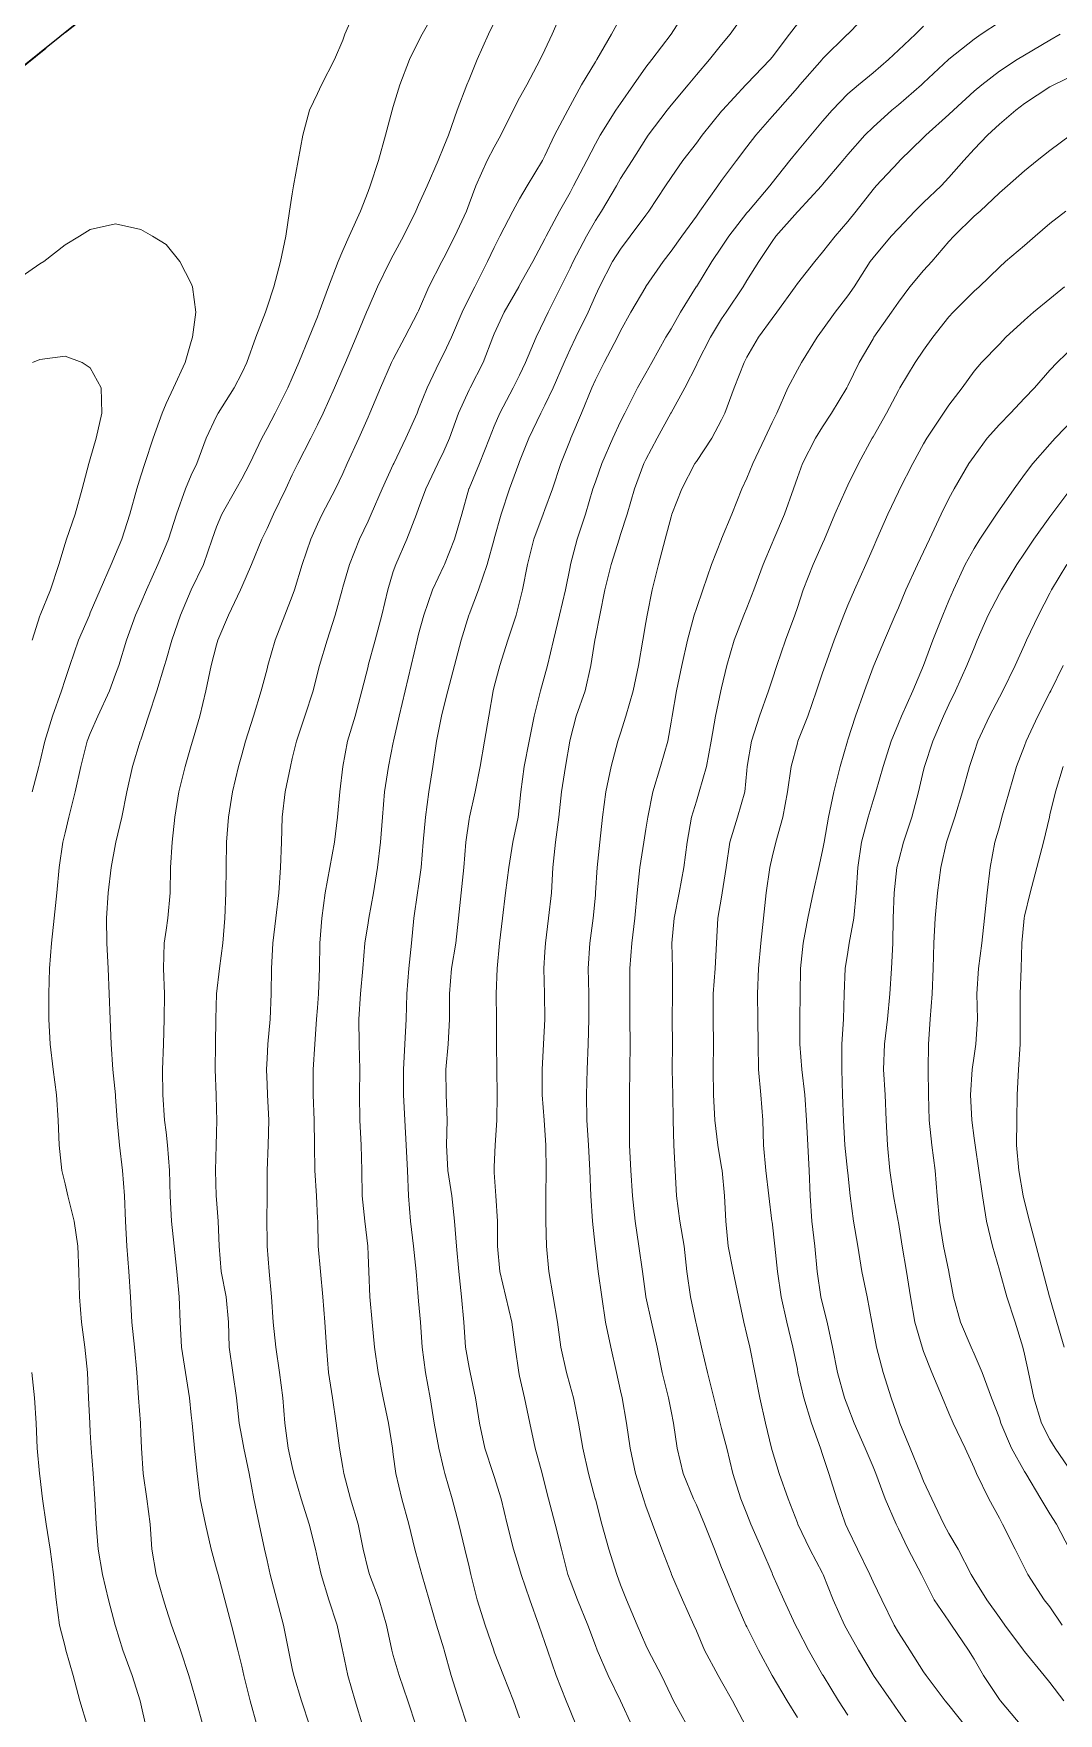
# Model space of a CAD drawing. Header units: centimetres. Extents: x 0 to 642158, y -847 to 649707.
# Drawn here: x 617091.13 to 617111.42, y 620298.5 to 620331.76 of the extents above; entities that cross this region are included whole.
import ezdxf

# ---------------------------------------------------------------- set-up
doc = ezdxf.new("R2010")
doc.units = ezdxf.units.CM
doc.header["$MEASUREMENT"] = 0
doc.linetypes.add('CENTERX2', pattern=[4, 2.5, -0.5, 0.5, -0.5])
doc.layers.add('SPW_parcellaire cadastral', color=7, linetype='CENTERX2', lineweight=25, true_color=0xff0542)
doc.layers.add('WAL_topographie 0.5', color=253, linetype='Continuous', lineweight=20)

msp = doc.modelspace()

# ---------------------------------------------------------------- linework, layer by layer
at = {"layer": 'SPW_parcellaire cadastral'}
for points in [[(617062.014, 620409.186), (617111.129, 620347.351), (617070.714, 620314.879), (617014.972, 620379.867), (617062.014, 620409.186)], [(617146.257, 620375.609), (617171.917, 620342.183), (617234.747, 620260.301), (617106.707, 620158.882), (617115.103, 620149.589), (617064.759, 620106.478), (617053.863, 620117.239), (616968.009, 620182.814), (616937.386, 620218.037), (616956.282, 620268.99), (616938.408, 620293.768), (616934.252, 620317.224), (616964.517, 620340.941), (617015.701, 620270.757), (617035.118, 620286.317), (617053.068, 620300.715), (617070.714, 620314.879), (617111.129, 620347.351), (617146.257, 620375.609)]]:
    msp.add_lwpolyline(points, dxfattribs=at)
at = {"layer": 'WAL_topographie 0.5'}
for points in [[(617093.348, 620298.25), (617093.25, 620298.692), (617093.237, 620298.75), (617093.076, 620299.25), (617092.897, 620299.75), (617092.75, 620300.228), (617092.743, 620300.25), (617092.61, 620300.75), (617092.493, 620301.25), (617092.407, 620301.75), (617092.363, 620302.25), (617092.339, 620302.75), (617092.305, 620303.25), (617092.27, 620303.75), (617092.25, 620304.07), (617092.238, 620304.25), (617092.215, 620304.75), (617092.192, 620305.25), (617092.139, 620305.75), (617092.074, 620306.25), (617092.039, 620306.75), (617092.023, 620307.25), (617092, 620307.75), (617091.932, 620308.25), (617091.806, 620308.75), (617091.75, 620308.985), (617091.689, 620309.25), (617091.633, 620309.75), (617091.613, 620310.25), (617091.579, 620310.75), (617091.516, 620311.25), (617091.452, 620311.75), (617091.428, 620312.25), (617091.43, 620312.75), (617091.44, 620313.25), (617091.479, 620313.75), (617091.535, 620314.25), (617091.585, 620314.75), (617091.633, 620315.25), (617091.707, 620315.75), (617091.75, 620315.937), (617091.824, 620316.25), (617091.953, 620316.75), (617092.064, 620317.25), (617092.19, 620317.75), (617092.25, 620317.906), (617092.399, 620318.25), (617092.629, 620318.75), (617092.75, 620319.078), (617092.813, 620319.25), (617092.966, 620319.75), (617093.148, 620320.25), (617093.25, 620320.486), (617093.363, 620320.75), (617093.588, 620321.25), (617093.75, 620321.638), (617093.796, 620321.75), (617093.957, 620322.25), (617094.136, 620322.75), (617094.25, 620323.022), (617094.356, 620323.25), (617094.546, 620323.75), (617094.75, 620324.189), (617094.781, 620324.25), (617095.099, 620324.75), (617095.25, 620325.043), (617095.346, 620325.25), (617095.529, 620325.75), (617095.718, 620326.25), (617095.75, 620326.349), (617095.883, 620326.75), (617096.013, 620327.25), (617096.121, 620327.75), (617096.196, 620328.25), (617096.25, 620328.588), (617096.275, 620328.75), (617096.369, 620329.25), (617096.456, 620329.75), (617096.593, 620330.25), (617096.75, 620330.58), (617096.829, 620330.75), (617097.085, 620331.25), (617097.25, 620331.635), (617097.292, 620331.75), (617097.508, 620332.25)], [(617094.484, 620298.25), (617094.348, 620298.75), (617094.25, 620299.091), (617094.202, 620299.25), (617094.033, 620299.75), (617093.856, 620300.25), (617093.75, 620300.577), (617093.699, 620300.75), (617093.553, 620301.25), (617093.47, 620301.75), (617093.433, 620302.25), (617093.367, 620302.75), (617093.296, 620303.25), (617093.261, 620303.75), (617093.25, 620304.05), (617093.243, 620304.25), (617093.207, 620304.75), (617093.174, 620305.25), (617093.123, 620305.75), (617093.072, 620306.25), (617093.048, 620306.75), (617093.016, 620307.25), (617092.975, 620307.75), (617092.946, 620308.25), (617092.925, 620308.75), (617092.888, 620309.25), (617092.827, 620309.75), (617092.781, 620310.25), (617092.75, 620310.715), (617092.747, 620310.75), (617092.699, 620311.25), (617092.663, 620311.75), (617092.643, 620312.25), (617092.623, 620312.75), (617092.601, 620313.25), (617092.575, 620313.75), (617092.572, 620314.25), (617092.603, 620314.75), (617092.662, 620315.25), (617092.75, 620315.721), (617092.756, 620315.75), (617092.872, 620316.25), (617092.97, 620316.75), (617093.085, 620317.25), (617093.239, 620317.75), (617093.25, 620317.781), (617093.401, 620318.25), (617093.57, 620318.75), (617093.719, 620319.25), (617093.75, 620319.357), (617093.863, 620319.75), (617094.033, 620320.25), (617094.25, 620320.75), (617094.25, 620320.75), (617094.488, 620321.25), (617094.662, 620321.75), (617094.75, 620321.999), (617094.854, 620322.25), (617095.141, 620322.75), (617095.25, 620322.948), (617095.409, 620323.25), (617095.645, 620323.75), (617095.75, 620323.943), (617095.909, 620324.25), (617096.163, 620324.75), (617096.25, 620324.948), (617096.378, 620325.25), (617096.581, 620325.75), (617096.75, 620326.158), (617096.784, 620326.25), (617096.967, 620326.75), (617097.158, 620327.25), (617097.25, 620327.466), (617097.378, 620327.75), (617097.6, 620328.25), (617097.75, 620328.634), (617097.794, 620328.75), (617097.954, 620329.25), (617098.093, 620329.75), (617098.228, 620330.25), (617098.25, 620330.321), (617098.376, 620330.75), (617098.569, 620331.25), (617098.75, 620331.615), (617098.819, 620331.75), (617099.107, 620332.25)], [(617096.594, 620298.25), (617096.435, 620298.75), (617096.279, 620299.25), (617096.25, 620299.386), (617096.176, 620299.75), (617096.078, 620300.25), (617095.941, 620300.75), (617095.811, 620301.25), (617095.75, 620301.53), (617095.702, 620301.75), (617095.591, 620302.25), (617095.489, 620302.75), (617095.394, 620303.25), (617095.29, 620303.75), (617095.25, 620303.97), (617095.199, 620304.25), (617095.142, 620304.75), (617095.07, 620305.25), (617094.998, 620305.75), (617094.984, 620306.25), (617094.937, 620306.75), (617094.843, 620307.25), (617094.8, 620307.75), (617094.782, 620308.25), (617094.75, 620308.674), (617094.744, 620308.75), (617094.726, 620309.25), (617094.744, 620309.75), (617094.75, 620309.999), (617094.757, 620310.25), (617094.75, 620310.458), (617094.74, 620310.75), (617094.724, 620311.25), (617094.727, 620311.75), (617094.736, 620312.25), (617094.75, 620312.75), (617094.75, 620312.75), (617094.806, 620313.25), (617094.872, 620313.75), (617094.911, 620314.25), (617094.935, 620314.75), (617094.941, 620315.25), (617094.946, 620315.75), (617094.984, 620316.25), (617095.067, 620316.75), (617095.182, 620317.25), (617095.25, 620317.484), (617095.322, 620317.75), (617095.479, 620318.25), (617095.632, 620318.75), (617095.75, 620319.183), (617095.768, 620319.25), (617095.911, 620319.75), (617096.102, 620320.25), (617096.25, 620320.622), (617096.294, 620320.75), (617096.448, 620321.25), (617096.616, 620321.75), (617096.75, 620322.051), (617096.844, 620322.25), (617097.107, 620322.75), (617097.25, 620323.052), (617097.339, 620323.25), (617097.567, 620323.75), (617097.75, 620324.171), (617097.785, 620324.25), (617097.993, 620324.75), (617098.214, 620325.25), (617098.25, 620325.319), (617098.48, 620325.75), (617098.737, 620326.25), (617098.75, 620326.277), (617098.954, 620326.75), (617099.209, 620327.25), (617099.25, 620327.324), (617099.469, 620327.75), (617099.697, 620328.25), (617099.75, 620328.396), (617099.883, 620328.75), (617100.111, 620329.25), (617100.25, 620329.514), (617100.378, 620329.75), (617100.625, 620330.25), (617100.75, 620330.495), (617100.893, 620330.75), (617101.157, 620331.25), (617101.25, 620331.444), (617101.392, 620331.75), (617101.611, 620332.25)], [(617098.703, 620298.25), (617098.54, 620298.75), (617098.366, 620299.25), (617098.25, 620299.646), (617098.222, 620299.75), (617098.116, 620300.25), (617097.97, 620300.75), (617097.775, 620301.25), (617097.75, 620301.346), (617097.655, 620301.75), (617097.552, 620302.25), (617097.4, 620302.75), (617097.271, 620303.25), (617097.25, 620303.369), (617097.181, 620303.75), (617097.117, 620304.25), (617097.046, 620304.75), (617096.968, 620305.25), (617096.926, 620305.75), (617096.896, 620306.25), (617096.857, 620306.75), (617096.805, 620307.25), (617096.761, 620307.75), (617096.752, 620308.25), (617096.75, 620308.3), (617096.729, 620308.75), (617096.696, 620309.25), (617096.691, 620309.75), (617096.685, 620310.25), (617096.665, 620310.75), (617096.666, 620311.25), (617096.696, 620311.75), (617096.732, 620312.25), (617096.75, 620312.472), (617096.77, 620312.75), (617096.788, 620313.25), (617096.792, 620313.75), (617096.834, 620314.25), (617096.903, 620314.75), (617096.992, 620315.25), (617097.086, 620315.75), (617097.142, 620316.25), (617097.194, 620316.75), (617097.25, 620317.25), (617097.25, 620317.25), (617097.344, 620317.75), (617097.492, 620318.25), (617097.624, 620318.75), (617097.75, 620319.228), (617097.755, 620319.25), (617097.893, 620319.75), (617098.021, 620320.25), (617098.139, 620320.75), (617098.25, 620321.111), (617098.297, 620321.25), (617098.515, 620321.75), (617098.709, 620322.25), (617098.75, 620322.361), (617098.894, 620322.75), (617099.132, 620323.25), (617099.25, 620323.495), (617099.364, 620323.75), (617099.538, 620324.25), (617099.75, 620324.712), (617099.769, 620324.75), (617100.026, 620325.25), (617100.218, 620325.75), (617100.25, 620325.822), (617100.448, 620326.25), (617100.733, 620326.75), (617100.75, 620326.781), (617101.015, 620327.25), (617101.25, 620327.697), (617101.276, 620327.75), (617101.539, 620328.25), (617101.75, 620328.618), (617101.82, 620328.75), (617102.079, 620329.25), (617102.25, 620329.584), (617102.344, 620329.75), (617102.659, 620330.25), (617102.75, 620330.383), (617103.007, 620330.75), (617103.25, 620331.1), (617103.367, 620331.25), (617103.749, 620331.75), (617103.75, 620331.752), (617104.069, 620332.25)], [(617099.718, 620298.25), (617099.553, 620298.75), (617099.397, 620299.25), (617099.258, 620299.75), (617099.25, 620299.777), (617099.106, 620300.25), (617098.958, 620300.75), (617098.814, 620301.25), (617098.75, 620301.489), (617098.677, 620301.75), (617098.555, 620302.25), (617098.418, 620302.75), (617098.301, 620303.25), (617098.25, 620303.627), (617098.234, 620303.75), (617098.153, 620304.25), (617098.05, 620304.75), (617097.947, 620305.25), (617097.879, 620305.75), (617097.83, 620306.25), (617097.785, 620306.75), (617097.764, 620307.25), (617097.75, 620307.583), (617097.743, 620307.75), (617097.685, 620308.25), (617097.636, 620308.75), (617097.627, 620309.25), (617097.61, 620309.75), (617097.584, 620310.25), (617097.583, 620310.75), (617097.587, 620311.25), (617097.572, 620311.75), (617097.564, 620312.25), (617097.598, 620312.75), (617097.644, 620313.25), (617097.684, 620313.75), (617097.75, 620314.154), (617097.766, 620314.25), (617097.858, 620314.75), (617097.936, 620315.25), (617097.998, 620315.75), (617098.037, 620316.25), (617098.077, 620316.75), (617098.152, 620317.25), (617098.25, 620317.724), (617098.255, 620317.75), (617098.363, 620318.25), (617098.482, 620318.75), (617098.6, 620319.25), (617098.719, 620319.75), (617098.75, 620319.869), (617098.853, 620320.25), (617099.025, 620320.75), (617099.25, 620321.222), (617099.264, 620321.25), (617099.464, 620321.75), (617099.605, 620322.25), (617099.748, 620322.75), (617099.75, 620322.755), (617099.955, 620323.25), (617100.154, 620323.75), (617100.25, 620323.992), (617100.359, 620324.25), (617100.626, 620324.75), (617100.75, 620325), (617100.87, 620325.25), (617101.081, 620325.75), (617101.25, 620326.11), (617101.313, 620326.25), (617101.567, 620326.75), (617101.75, 620327.119), (617101.81, 620327.25), (617102.075, 620327.75), (617102.25, 620328.063), (617102.369, 620328.25), (617102.667, 620328.75), (617102.75, 620328.893), (617102.976, 620329.25), (617103.25, 620329.68), (617103.299, 620329.75), (617103.674, 620330.25), (617103.75, 620330.347), (617104.088, 620330.75), (617104.25, 620330.946), (617104.512, 620331.25), (617104.75, 620331.551), (617104.922, 620331.75), (617105.25, 620332.212)], [(617101.874, 620298.25), (617101.75, 620298.556), (617101.672, 620298.75), (617101.476, 620299.25), (617101.301, 620299.75), (617101.25, 620299.901), (617101.133, 620300.25), (617100.953, 620300.75), (617100.784, 620301.25), (617100.75, 620301.362), (617100.63, 620301.75), (617100.501, 620302.25), (617100.385, 620302.75), (617100.25, 620303.189), (617100.23, 620303.25), (617100.065, 620303.75), (617099.954, 620304.25), (617099.875, 620304.75), (617099.77, 620305.25), (617099.75, 620305.35), (617099.679, 620305.75), (617099.643, 620306.25), (617099.598, 620306.75), (617099.544, 620307.25), (617099.5, 620307.75), (617099.46, 620308.25), (617099.409, 620308.75), (617099.329, 620309.25), (617099.301, 620309.75), (617099.319, 620310.25), (617099.295, 620310.75), (617099.289, 620311.25), (617099.336, 620311.75), (617099.365, 620312.25), (617099.359, 620312.75), (617099.404, 620313.25), (617099.487, 620313.75), (617099.538, 620314.25), (617099.592, 620314.75), (617099.646, 620315.25), (617099.689, 620315.75), (617099.75, 620316.21), (617099.756, 620316.25), (617099.872, 620316.75), (617099.967, 620317.25), (617100.054, 620317.75), (617100.141, 620318.25), (617100.228, 620318.75), (617100.25, 620318.838), (617100.357, 620319.25), (617100.516, 620319.75), (617100.681, 620320.25), (617100.75, 620320.515), (617100.81, 620320.75), (617100.908, 620321.25), (617101.031, 620321.75), (617101.215, 620322.25), (617101.25, 620322.34), (617101.399, 620322.75), (617101.564, 620323.25), (617101.75, 620323.716), (617101.764, 620323.75), (617101.978, 620324.25), (617102.18, 620324.75), (617102.25, 620324.906), (617102.427, 620325.25), (617102.688, 620325.75), (617102.75, 620325.876), (617102.953, 620326.25), (617103.248, 620326.75), (617103.25, 620326.754), (617103.591, 620327.25), (617103.75, 620327.459), (617103.964, 620327.75), (617104.25, 620328.151), (617104.319, 620328.25), (617104.676, 620328.75), (617104.75, 620328.852), (617105.046, 620329.25), (617105.25, 620329.521), (617105.425, 620329.75), (617105.75, 620330.121), (617105.862, 620330.25), (617106.25, 620330.688), (617106.302, 620330.75), (617106.739, 620331.25), (617106.75, 620331.262), (617107.245, 620331.75), (617107.25, 620331.755), (617107.73, 620332.25)], [(617095.554, 620298.25), (617095.414, 620298.75), (617095.293, 620299.25), (617095.25, 620299.438), (617095.173, 620299.75), (617095.046, 620300.25), (617094.913, 620300.75), (617094.779, 620301.25), (617094.75, 620301.362), (617094.646, 620301.75), (617094.528, 620302.25), (617094.426, 620302.75), (617094.364, 620303.25), (617094.313, 620303.75), (617094.264, 620304.25), (617094.25, 620304.407), (617094.217, 620304.75), (617094.132, 620305.25), (617094.058, 620305.75), (617094.032, 620306.25), (617094.008, 620306.75), (617093.966, 620307.25), (617093.912, 620307.75), (617093.858, 620308.25), (617093.832, 620308.75), (617093.82, 620309.25), (617093.781, 620309.75), (617093.75, 620310.01), (617093.721, 620310.25), (617093.685, 620310.75), (617093.682, 620311.25), (617093.697, 620311.75), (617093.715, 620312.25), (617093.716, 620312.75), (617093.699, 620313.25), (617093.715, 620313.75), (617093.75, 620314.011), (617093.784, 620314.25), (617093.83, 620314.75), (617093.841, 620315.25), (617093.87, 620315.75), (617093.923, 620316.25), (617094.001, 620316.75), (617094.127, 620317.25), (617094.25, 620317.668), (617094.275, 620317.75), (617094.416, 620318.25), (617094.535, 620318.75), (617094.642, 620319.25), (617094.75, 620319.663), (617094.775, 620319.75), (617094.986, 620320.25), (617095.226, 620320.75), (617095.25, 620320.807), (617095.442, 620321.25), (617095.644, 620321.75), (617095.75, 620321.967), (617095.875, 620322.25), (617096.119, 620322.75), (617096.25, 620323.026), (617096.359, 620323.25), (617096.614, 620323.75), (617096.75, 620324.015), (617096.862, 620324.25), (617097.083, 620324.75), (617097.25, 620325.132), (617097.302, 620325.25), (617097.517, 620325.75), (617097.722, 620326.25), (617097.75, 620326.323), (617097.935, 620326.75), (617098.181, 620327.25), (617098.25, 620327.376), (617098.453, 620327.75), (617098.694, 620328.25), (617098.75, 620328.371), (617098.917, 620328.75), (617099.136, 620329.25), (617099.25, 620329.527), (617099.342, 620329.75), (617099.516, 620330.25), (617099.705, 620330.75), (617099.75, 620330.855), (617099.908, 620331.25), (617100.133, 620331.75), (617100.25, 620331.982)], [(617097.646, 620298.25), (617097.494, 620298.75), (617097.348, 620299.25), (617097.25, 620299.726), (617097.245, 620299.75), (617097.138, 620300.25), (617096.975, 620300.75), (617096.818, 620301.25), (617096.75, 620301.565), (617096.708, 620301.75), (617096.584, 620302.25), (617096.428, 620302.75), (617096.282, 620303.25), (617096.25, 620303.391), (617096.171, 620303.75), (617096.103, 620304.25), (617096.06, 620304.75), (617095.998, 620305.25), (617095.923, 620305.75), (617095.87, 620306.25), (617095.838, 620306.75), (617095.789, 620307.25), (617095.751, 620307.75), (617095.75, 620307.85), (617095.745, 620308.25), (617095.749, 620308.75), (617095.75, 620308.85), (617095.755, 620309.25), (617095.77, 620309.75), (617095.782, 620310.25), (617095.758, 620310.75), (617095.75, 620310.955), (617095.737, 620311.25), (617095.75, 620311.468), (617095.765, 620311.75), (617095.812, 620312.25), (617095.833, 620312.75), (617095.837, 620313.25), (617095.863, 620313.75), (617095.921, 620314.25), (617095.984, 620314.75), (617096.017, 620315.25), (617096.033, 620315.75), (617096.049, 620316.25), (617096.108, 620316.75), (617096.212, 620317.25), (617096.25, 620317.409), (617096.332, 620317.75), (617096.497, 620318.25), (617096.66, 620318.75), (617096.75, 620319.102), (617096.787, 620319.25), (617096.942, 620319.75), (617097.097, 620320.25), (617097.234, 620320.75), (617097.25, 620320.803), (617097.384, 620321.25), (617097.58, 620321.75), (617097.75, 620322.11), (617097.813, 620322.25), (617098.028, 620322.75), (617098.25, 620323.231), (617098.259, 620323.25), (617098.498, 620323.75), (617098.719, 620324.25), (617098.75, 620324.324), (617098.918, 620324.75), (617099.158, 620325.25), (617099.25, 620325.429), (617099.399, 620325.75), (617099.614, 620326.25), (617099.75, 620326.532), (617099.861, 620326.75), (617100.118, 620327.25), (617100.25, 620327.531), (617100.357, 620327.75), (617100.615, 620328.25), (617100.75, 620328.495), (617100.903, 620328.75), (617101.201, 620329.25), (617101.25, 620329.343), (617101.444, 620329.75), (617101.704, 620330.25), (617101.75, 620330.335), (617101.979, 620330.75), (617102.25, 620331.206), (617102.277, 620331.25), (617102.57, 620331.75), (617102.75, 620332.078)], [(617100.75, 620298.411), (617100.627, 620298.75), (617100.431, 620299.25), (617100.25, 620299.72), (617100.239, 620299.75), (617100.066, 620300.25), (617099.912, 620300.75), (617099.785, 620301.25), (617099.75, 620301.402), (617099.669, 620301.75), (617099.549, 620302.25), (617099.413, 620302.75), (617099.27, 620303.25), (617099.25, 620303.332), (617099.149, 620303.75), (617099.06, 620304.25), (617098.978, 620304.75), (617098.884, 620305.25), (617098.818, 620305.75), (617098.785, 620306.25), (617098.75, 620306.66), (617098.741, 620306.75), (617098.701, 620307.25), (617098.652, 620307.75), (617098.588, 620308.25), (617098.549, 620308.75), (617098.531, 620309.25), (617098.507, 620309.75), (617098.477, 620310.25), (617098.452, 620310.75), (617098.453, 620311.25), (617098.48, 620311.75), (617098.502, 620312.25), (617098.52, 620312.75), (617098.56, 620313.25), (617098.61, 620313.75), (617098.657, 620314.25), (617098.731, 620314.75), (617098.75, 620314.88), (617098.803, 620315.25), (617098.843, 620315.75), (617098.885, 620316.25), (617098.95, 620316.75), (617099.032, 620317.25), (617099.107, 620317.75), (617099.203, 620318.25), (617099.25, 620318.436), (617099.329, 620318.75), (617099.463, 620319.25), (617099.596, 620319.75), (617099.744, 620320.25), (617099.75, 620320.264), (617099.936, 620320.75), (617100.105, 620321.25), (617100.248, 620321.75), (617100.25, 620321.757), (617100.386, 620322.25), (617100.551, 620322.75), (617100.735, 620323.25), (617100.75, 620323.288), (617100.935, 620323.75), (617101.172, 620324.25), (617101.25, 620324.403), (617101.413, 620324.75), (617101.632, 620325.25), (617101.75, 620325.514), (617101.863, 620325.75), (617102.107, 620326.25), (617102.25, 620326.578), (617102.331, 620326.75), (617102.589, 620327.25), (617102.75, 620327.497), (617102.94, 620327.75), (617103.25, 620328.171), (617103.309, 620328.25), (617103.641, 620328.75), (617103.75, 620328.914), (617103.985, 620329.25), (617104.25, 620329.597), (617104.366, 620329.75), (617104.75, 620330.23), (617104.767, 620330.25), (617105.232, 620330.75), (617105.25, 620330.769), (617105.712, 620331.25), (617105.75, 620331.297), (617106.097, 620331.75), (617106.25, 620331.955)], [(617102.981, 620298.25), (617102.75, 620298.747), (617102.749, 620298.75), (617102.501, 620299.25), (617102.286, 620299.75), (617102.25, 620299.847), (617102.102, 620300.25), (617101.899, 620300.75), (617101.75, 620301.133), (617101.708, 620301.25), (617101.58, 620301.75), (617101.452, 620302.25), (617101.321, 620302.75), (617101.25, 620303.033), (617101.197, 620303.25), (617101.061, 620303.75), (617100.954, 620304.25), (617100.845, 620304.75), (617100.75, 620305.176), (617100.734, 620305.25), (617100.665, 620305.75), (617100.599, 620306.25), (617100.478, 620306.75), (617100.358, 620307.25), (617100.316, 620307.75), (617100.312, 620308.25), (617100.281, 620308.75), (617100.25, 620309.213), (617100.247, 620309.25), (617100.25, 620309.321), (617100.266, 620309.75), (617100.297, 620310.25), (617100.305, 620310.75), (617100.298, 620311.25), (617100.291, 620311.75), (617100.293, 620312.25), (617100.288, 620312.75), (617100.303, 620313.25), (617100.353, 620313.75), (617100.415, 620314.25), (617100.474, 620314.75), (617100.535, 620315.25), (617100.619, 620315.75), (617100.721, 620316.25), (617100.75, 620316.49), (617100.777, 620316.75), (617100.838, 620317.25), (617100.943, 620317.75), (617101.041, 620318.25), (617101.163, 620318.75), (617101.25, 620319.061), (617101.302, 620319.25), (617101.419, 620319.75), (617101.543, 620320.25), (617101.656, 620320.75), (617101.75, 620321.206), (617101.759, 620321.25), (617101.891, 620321.75), (617102.052, 620322.25), (617102.203, 620322.75), (617102.25, 620322.887), (617102.378, 620323.25), (617102.597, 620323.75), (617102.75, 620324.085), (617102.831, 620324.25), (617103.087, 620324.75), (617103.25, 620325.04), (617103.368, 620325.25), (617103.646, 620325.75), (617103.75, 620325.921), (617103.939, 620326.25), (617104.249, 620326.75), (617104.25, 620326.752), (617104.557, 620327.25), (617104.75, 620327.535), (617104.893, 620327.75), (617105.25, 620328.212), (617105.282, 620328.25), (617105.703, 620328.75), (617105.75, 620328.811), (617106.1, 620329.25), (617106.25, 620329.433), (617106.518, 620329.75), (617106.75, 620330.029), (617106.94, 620330.25), (617107.25, 620330.57), (617107.462, 620330.75), (617107.75, 620330.99), (617108.056, 620331.25), (617108.25, 620331.435), (617108.587, 620331.75), (617108.75, 620331.908)], [(617104.073, 620298.25), (617103.799, 620298.75), (617103.75, 620298.849), (617103.558, 620299.25), (617103.297, 620299.75), (617103.25, 620299.848), (617103.076, 620300.25), (617102.867, 620300.75), (617102.75, 620301.045), (617102.675, 620301.25), (617102.516, 620301.75), (617102.381, 620302.25), (617102.25, 620302.745), (617102.249, 620302.75), (617102.114, 620303.25), (617102, 620303.75), (617101.915, 620304.25), (617101.816, 620304.75), (617101.75, 620304.989), (617101.676, 620305.25), (617101.565, 620305.75), (617101.499, 620306.25), (617101.418, 620306.75), (617101.326, 620307.25), (617101.28, 620307.75), (617101.268, 620308.25), (617101.267, 620308.75), (617101.275, 620309.25), (617101.271, 620309.75), (617101.25, 620310.047), (617101.236, 620310.25), (617101.196, 620310.75), (617101.195, 620311.25), (617101.223, 620311.75), (617101.247, 620312.25), (617101.241, 620312.75), (617101.229, 620313.25), (617101.25, 620313.584), (617101.26, 620313.75), (617101.325, 620314.25), (617101.379, 620314.75), (617101.41, 620315.25), (617101.46, 620315.75), (617101.524, 620316.25), (617101.58, 620316.75), (617101.66, 620317.25), (617101.742, 620317.75), (617101.75, 620317.787), (617101.871, 620318.25), (617102.05, 620318.75), (617102.162, 620319.25), (617102.239, 620319.75), (617102.25, 620319.81), (617102.338, 620320.25), (617102.441, 620320.75), (617102.566, 620321.25), (617102.721, 620321.75), (617102.75, 620321.842), (617102.88, 620322.25), (617103.026, 620322.75), (617103.211, 620323.25), (617103.25, 620323.332), (617103.475, 620323.75), (617103.746, 620324.25), (617103.75, 620324.256), (617104.022, 620324.75), (617104.25, 620325.197), (617104.275, 620325.25), (617104.529, 620325.75), (617104.75, 620326.119), (617104.838, 620326.25), (617105.174, 620326.75), (617105.25, 620326.876), (617105.485, 620327.25), (617105.75, 620327.647), (617105.825, 620327.75), (617106.25, 620328.233), (617106.266, 620328.25), (617106.726, 620328.75), (617106.75, 620328.778), (617107.152, 620329.25), (617107.25, 620329.368), (617107.587, 620329.75), (617107.75, 620329.913), (617108.123, 620330.25), (617108.25, 620330.355), (617108.709, 620330.75), (617108.75, 620330.788), (617109.241, 620331.25), (617109.25, 620331.258), (617109.75, 620331.654), (617109.893, 620331.75), (617110.25, 620331.992)], [(617105.231, 620298.25), (617104.967, 620298.75), (617104.75, 620299.134), (617104.684, 620299.25), (617104.413, 620299.75), (617104.25, 620300.135), (617104.199, 620300.25), (617103.979, 620300.75), (617103.761, 620301.25), (617103.75, 620301.279), (617103.565, 620301.75), (617103.385, 620302.25), (617103.25, 620302.607), (617103.201, 620302.75), (617103.044, 620303.25), (617102.942, 620303.75), (617102.87, 620304.25), (617102.78, 620304.75), (617102.75, 620304.89), (617102.671, 620305.25), (617102.556, 620305.75), (617102.454, 620306.25), (617102.378, 620306.75), (617102.308, 620307.25), (617102.25, 620307.705), (617102.244, 620307.75), (617102.191, 620308.25), (617102.159, 620308.75), (617102.142, 620309.25), (617102.116, 620309.75), (617102.083, 620310.25), (617102.073, 620310.75), (617102.089, 620311.25), (617102.105, 620311.75), (617102.12, 620312.25), (617102.12, 620312.75), (617102.11, 620313.25), (617102.141, 620313.75), (617102.207, 620314.25), (617102.25, 620314.704), (617102.254, 620314.75), (617102.286, 620315.25), (617102.336, 620315.75), (617102.394, 620316.25), (617102.458, 620316.75), (617102.562, 620317.25), (617102.698, 620317.75), (617102.75, 620317.908), (617102.856, 620318.25), (617102.998, 620318.75), (617103.103, 620319.25), (617103.189, 620319.75), (617103.25, 620320.1), (617103.275, 620320.25), (617103.375, 620320.75), (617103.503, 620321.25), (617103.634, 620321.75), (617103.75, 620322.193), (617103.768, 620322.25), (617103.964, 620322.75), (617104.223, 620323.25), (617104.25, 620323.293), (617104.558, 620323.75), (617104.75, 620324.115), (617104.813, 620324.25), (617105, 620324.75), (617105.195, 620325.25), (617105.25, 620325.355), (617105.484, 620325.75), (617105.75, 620326.12), (617105.843, 620326.25), (617106.204, 620326.75), (617106.25, 620326.816), (617106.595, 620327.25), (617106.75, 620327.436), (617107.001, 620327.75), (617107.25, 620328.044), (617107.418, 620328.25), (617107.75, 620328.678), (617107.812, 620328.75), (617108.25, 620329.219), (617108.282, 620329.25), (617108.75, 620329.706), (617108.791, 620329.75), (617109.25, 620330.161), (617109.344, 620330.25), (617109.75, 620330.625), (617109.9, 620330.75), (617110.25, 620331.018), (617110.605, 620331.25), (617110.75, 620331.339), (617111.25, 620331.631), (617111.453, 620331.75)], [(617106.25, 620298.416), (617106.051, 620298.75), (617105.75, 620299.25), (617105.75, 620299.25), (617105.479, 620299.75), (617105.25, 620300.213), (617105.232, 620300.25), (617105.011, 620300.75), (617104.805, 620301.25), (617104.75, 620301.391), (617104.608, 620301.75), (617104.412, 620302.25), (617104.25, 620302.632), (617104.197, 620302.75), (617103.992, 620303.25), (617103.869, 620303.75), (617103.798, 620304.25), (617103.75, 620304.486), (617103.697, 620304.75), (617103.576, 620305.25), (617103.475, 620305.75), (617103.362, 620306.25), (617103.251, 620306.75), (617103.25, 620306.757), (617103.181, 620307.25), (617103.113, 620307.75), (617103.036, 620308.25), (617102.987, 620308.75), (617102.953, 620309.25), (617102.929, 620309.75), (617102.929, 620310.25), (617102.928, 620310.75), (617102.931, 620311.25), (617102.938, 620311.75), (617102.936, 620312.25), (617102.932, 620312.75), (617102.936, 620313.25), (617102.975, 620313.75), (617103.034, 620314.25), (617103.081, 620314.75), (617103.134, 620315.25), (617103.209, 620315.75), (617103.25, 620316.01), (617103.288, 620316.25), (617103.388, 620316.75), (617103.54, 620317.25), (617103.683, 620317.75), (617103.75, 620318.128), (617103.769, 620318.25), (617103.857, 620318.75), (617103.962, 620319.25), (617104.074, 620319.75), (617104.21, 620320.25), (617104.25, 620320.378), (617104.376, 620320.75), (617104.55, 620321.25), (617104.747, 620321.75), (617104.75, 620321.757), (617104.953, 620322.25), (617105.151, 620322.75), (617105.25, 620322.962), (617105.367, 620323.25), (617105.607, 620323.75), (617105.75, 620324.061), (617105.844, 620324.25), (617106.064, 620324.75), (617106.25, 620325.105), (617106.33, 620325.25), (617106.643, 620325.75), (617106.75, 620325.9), (617107.002, 620326.25), (617107.25, 620326.571), (617107.373, 620326.75), (617107.694, 620327.25), (617107.75, 620327.324), (617108.111, 620327.75), (617108.25, 620327.905), (617108.577, 620328.25), (617108.75, 620328.42), (617109.097, 620328.75), (617109.25, 620328.913), (617109.546, 620329.25), (617109.75, 620329.476), (617110.014, 620329.75), (617110.25, 620329.97), (617110.579, 620330.25), (617110.75, 620330.379), (617111.25, 620330.707), (617111.328, 620330.75), (617111.75, 620330.953)], [(617107.25, 620298.465), (617107.064, 620298.75), (617106.76, 620299.25), (617106.75, 620299.267), (617106.468, 620299.75), (617106.25, 620300.175), (617106.212, 620300.25), (617105.981, 620300.75), (617105.761, 620301.25), (617105.75, 620301.274), (617105.548, 620301.75), (617105.331, 620302.25), (617105.25, 620302.45), (617105.129, 620302.75), (617104.974, 620303.25), (617104.851, 620303.75), (617104.75, 620304.144), (617104.722, 620304.25), (617104.595, 620304.75), (617104.474, 620305.25), (617104.355, 620305.75), (617104.25, 620306.194), (617104.238, 620306.25), (617104.134, 620306.75), (617104.063, 620307.25), (617104.008, 620307.75), (617103.922, 620308.25), (617103.854, 620308.75), (617103.828, 620309.25), (617103.803, 620309.75), (617103.794, 620310.25), (617103.782, 620310.75), (617103.774, 620311.25), (617103.777, 620311.75), (617103.772, 620312.25), (617103.776, 620312.75), (617103.776, 620313.25), (617103.766, 620313.75), (617103.812, 620314.25), (617103.91, 620314.75), (617104.001, 620315.25), (617104.069, 620315.75), (617104.157, 620316.25), (617104.25, 620316.565), (617104.309, 620316.75), (617104.451, 620317.25), (617104.542, 620317.75), (617104.629, 620318.25), (617104.736, 620318.75), (617104.75, 620318.81), (617104.856, 620319.25), (617105.002, 620319.75), (617105.193, 620320.25), (617105.25, 620320.392), (617105.388, 620320.75), (617105.571, 620321.25), (617105.75, 620321.673), (617105.783, 620321.75), (617105.998, 620322.25), (617106.173, 620322.75), (617106.25, 620322.975), (617106.352, 620323.25), (617106.607, 620323.75), (617106.75, 620323.977), (617106.929, 620324.25), (617107.231, 620324.75), (617107.25, 620324.786), (617107.477, 620325.25), (617107.75, 620325.721), (617107.767, 620325.75), (617108.113, 620326.25), (617108.25, 620326.448), (617108.479, 620326.75), (617108.75, 620327.072), (617108.911, 620327.25), (617109.25, 620327.646), (617109.348, 620327.75), (617109.75, 620328.146), (617109.868, 620328.25), (617110.25, 620328.609), (617110.408, 620328.75), (617110.75, 620329.044), (617110.997, 620329.25), (617111.25, 620329.452), (617111.658, 620329.75)], [(617108.456, 620298.25), (617108.25, 620298.536), (617108.105, 620298.75), (617107.76, 620299.25), (617107.75, 620299.267), (617107.462, 620299.75), (617107.25, 620300.131), (617107.184, 620300.25), (617106.959, 620300.75), (617106.763, 620301.25), (617106.75, 620301.275), (617106.499, 620301.75), (617106.258, 620302.25), (617106.25, 620302.273), (617106.071, 620302.75), (617105.891, 620303.25), (617105.75, 620303.703), (617105.737, 620303.75), (617105.618, 620304.25), (617105.506, 620304.75), (617105.407, 620305.25), (617105.306, 620305.75), (617105.25, 620305.997), (617105.19, 620306.25), (617105.085, 620306.75), (617104.981, 620307.25), (617104.882, 620307.75), (617104.831, 620308.25), (617104.808, 620308.75), (617104.76, 620309.25), (617104.75, 620309.308), (617104.677, 620309.75), (617104.619, 620310.25), (617104.593, 620310.75), (617104.586, 620311.25), (617104.593, 620311.75), (617104.584, 620312.25), (617104.586, 620312.75), (617104.623, 620313.25), (617104.648, 620313.75), (617104.678, 620314.25), (617104.75, 620314.664), (617104.764, 620314.75), (617104.841, 620315.25), (617104.914, 620315.75), (617105.067, 620316.25), (617105.207, 620316.75), (617105.25, 620317.175), (617105.257, 620317.25), (617105.341, 620317.75), (617105.5, 620318.25), (617105.682, 620318.75), (617105.75, 620318.964), (617105.844, 620319.25), (617106.016, 620319.75), (617106.2, 620320.25), (617106.25, 620320.399), (617106.368, 620320.75), (617106.564, 620321.25), (617106.75, 620321.668), (617106.787, 620321.75), (617106.993, 620322.25), (617107.214, 620322.75), (617107.25, 620322.823), (617107.462, 620323.25), (617107.733, 620323.75), (617107.75, 620323.778), (617108.017, 620324.25), (617108.25, 620324.695), (617108.28, 620324.75), (617108.583, 620325.25), (617108.75, 620325.496), (617108.933, 620325.75), (617109.25, 620326.157), (617109.338, 620326.25), (617109.75, 620326.661), (617109.848, 620326.75), (617110.25, 620327.141), (617110.372, 620327.25), (617110.75, 620327.57), (617110.962, 620327.75), (617111.25, 620328.003), (617111.566, 620328.25)], [(617091.097, 620316.75), (617091.228, 620317.25), (617091.25, 620317.333), (617091.349, 620317.75), (617091.498, 620318.25), (617091.679, 620318.75), (617091.75, 620318.975), (617091.846, 620319.25), (617092.017, 620319.75), (617092.231, 620320.25), (617092.25, 620320.293), (617092.444, 620320.75), (617092.66, 620321.25), (617092.75, 620321.453), (617092.871, 620321.75), (617093.03, 620322.25), (617093.168, 620322.75), (617093.25, 620323.006), (617093.327, 620323.25), (617093.496, 620323.75), (617093.673, 620324.25), (617093.75, 620324.44), (617093.897, 620324.75), (617094.13, 620325.25), (617094.25, 620325.666), (617094.274, 620325.75), (617094.337, 620326.25), (617094.275, 620326.75), (617094.25, 620326.818), (617094.02, 620327.25), (617093.75, 620327.586), (617093.481, 620327.75), (617093.25, 620327.885), (617092.75, 620327.994), (617092.25, 620327.884), (617092.034, 620327.75), (617091.75, 620327.581), (617091.328, 620327.25), (617091.25, 620327.203), (617090.75, 620326.853)], [(617109.582, 620298.25), (617109.25, 620298.66), (617109.176, 620298.75), (617108.798, 620299.25), (617108.75, 620299.321), (617108.476, 620299.75), (617108.25, 620300.102), (617108.167, 620300.25), (617107.925, 620300.75), (617107.75, 620301.105), (617107.683, 620301.25), (617107.443, 620301.75), (617107.25, 620302.149), (617107.202, 620302.25), (617107.03, 620302.75), (617106.875, 620303.25), (617106.75, 620303.624), (617106.707, 620303.75), (617106.531, 620304.25), (617106.376, 620304.75), (617106.262, 620305.25), (617106.25, 620305.316), (617106.163, 620305.75), (617106.044, 620306.25), (617105.93, 620306.75), (617105.856, 620307.25), (617105.803, 620307.75), (617105.75, 620308.232), (617105.748, 620308.25), (617105.685, 620308.75), (617105.626, 620309.25), (617105.583, 620309.75), (617105.567, 620310.25), (617105.529, 620310.75), (617105.483, 620311.25), (617105.473, 620311.75), (617105.469, 620312.25), (617105.464, 620312.75), (617105.484, 620313.25), (617105.528, 620313.75), (617105.579, 620314.25), (617105.633, 620314.75), (617105.705, 620315.25), (617105.75, 620315.458), (617105.821, 620315.75), (617105.962, 620316.25), (617106.058, 620316.75), (617106.125, 620317.25), (617106.25, 620317.715), (617106.26, 620317.75), (617106.456, 620318.25), (617106.628, 620318.75), (617106.75, 620319.103), (617106.801, 620319.25), (617106.982, 620319.75), (617107.171, 620320.25), (617107.25, 620320.444), (617107.384, 620320.75), (617107.605, 620321.25), (617107.75, 620321.581), (617107.825, 620321.75), (617108.04, 620322.25), (617108.25, 620322.693), (617108.277, 620322.75), (617108.539, 620323.25), (617108.75, 620323.639), (617108.816, 620323.75), (617109.147, 620324.25), (617109.25, 620324.405), (617109.513, 620324.75), (617109.75, 620325.079), (617109.894, 620325.25), (617110.25, 620325.615), (617110.376, 620325.75), (617110.75, 620326.091), (617110.929, 620326.25), (617111.25, 620326.513), (617111.542, 620326.75)], [(617110.694, 620298.25), (617110.27, 620298.75), (617110.25, 620298.778), (617109.938, 620299.25), (617109.75, 620299.574), (617109.642, 620299.75), (617109.303, 620300.25), (617109.25, 620300.326), (617108.956, 620300.75), (617108.75, 620301.169), (617108.711, 620301.25), (617108.445, 620301.75), (617108.25, 620302.157), (617108.205, 620302.25), (617107.987, 620302.75), (617107.806, 620303.25), (617107.75, 620303.381), (617107.594, 620303.75), (617107.377, 620304.25), (617107.25, 620304.577), (617107.184, 620304.75), (617107.046, 620305.25), (617106.947, 620305.75), (617106.838, 620306.25), (617106.75, 620306.61), (617106.718, 620306.75), (617106.644, 620307.25), (617106.593, 620307.75), (617106.537, 620308.25), (617106.504, 620308.75), (617106.485, 620309.25), (617106.456, 620309.75), (617106.432, 620310.25), (617106.396, 620310.75), (617106.336, 620311.25), (617106.298, 620311.75), (617106.301, 620312.25), (617106.305, 620312.75), (617106.311, 620313.25), (617106.362, 620313.75), (617106.455, 620314.25), (617106.565, 620314.75), (617106.678, 620315.25), (617106.75, 620315.587), (617106.778, 620315.75), (617106.866, 620316.25), (617106.975, 620316.75), (617107.096, 620317.25), (617107.24, 620317.75), (617107.25, 620317.78), (617107.4, 620318.25), (617107.577, 620318.75), (617107.75, 620319.219), (617107.762, 620319.25), (617107.973, 620319.75), (617108.187, 620320.25), (617108.25, 620320.396), (617108.396, 620320.75), (617108.63, 620321.25), (617108.75, 620321.499), (617108.868, 620321.75), (617109.099, 620322.25), (617109.25, 620322.56), (617109.352, 620322.75), (617109.648, 620323.25), (617109.75, 620323.397), (617110.011, 620323.75), (617110.25, 620324.021), (617110.468, 620324.25), (617110.75, 620324.543), (617110.949, 620324.75), (617111.25, 620325.096), (617111.392, 620325.25), (617111.75, 620325.595)], [(617091.097, 620319.75), (617091.25, 620320.234), (617091.256, 620320.25), (617091.46, 620320.75), (617091.625, 620321.25), (617091.75, 620321.666), (617091.778, 620321.75), (617091.949, 620322.25), (617092.092, 620322.75), (617092.224, 620323.25), (617092.25, 620323.341), (617092.365, 620323.75), (617092.477, 620324.25), (617092.467, 620324.75), (617092.25, 620325.145), (617092.086, 620325.25), (617091.75, 620325.379), (617091.25, 620325.309), (617091.107, 620325.25)], [(617111.528, 620298.75), (617111.25, 620299.109), (617111.139, 620299.25), (617110.75, 620299.723), (617110.731, 620299.75), (617110.36, 620300.25), (617110.25, 620300.396), (617110.004, 620300.75), (617109.75, 620301.153), (617109.693, 620301.25), (617109.433, 620301.75), (617109.25, 620302.065), (617109.152, 620302.25), (617108.912, 620302.75), (617108.75, 620303.101), (617108.687, 620303.25), (617108.487, 620303.75), (617108.281, 620304.25), (617108.25, 620304.336), (617108.111, 620304.75), (617107.95, 620305.25), (617107.815, 620305.75), (617107.75, 620306.111), (617107.725, 620306.25), (617107.631, 620306.75), (617107.529, 620307.25), (617107.445, 620307.75), (617107.362, 620308.25), (617107.296, 620308.75), (617107.25, 620309.207), (617107.246, 620309.25), (617107.193, 620309.75), (617107.161, 620310.25), (617107.147, 620310.75), (617107.129, 620311.25), (617107.132, 620311.75), (617107.163, 620312.25), (617107.174, 620312.75), (617107.196, 620313.25), (617107.25, 620313.574), (617107.279, 620313.75), (617107.366, 620314.25), (617107.414, 620314.75), (617107.45, 620315.25), (617107.522, 620315.75), (617107.65, 620316.25), (617107.75, 620316.577), (617107.806, 620316.75), (617107.949, 620317.25), (617108.106, 620317.75), (617108.25, 620318.1), (617108.312, 620318.25), (617108.534, 620318.75), (617108.749, 620319.25), (617108.75, 620319.253), (617108.932, 620319.75), (617109.128, 620320.25), (617109.25, 620320.538), (617109.339, 620320.75), (617109.575, 620321.25), (617109.75, 620321.568), (617109.864, 620321.75), (617110.192, 620322.25), (617110.25, 620322.333), (617110.545, 620322.75), (617110.75, 620323.036), (617110.914, 620323.25), (617111.25, 620323.635), (617111.354, 620323.75), (617111.75, 620324.164)], [(617111.492, 620300.25), (617111.25, 620300.608), (617111.139, 620300.75), (617110.815, 620301.25), (617110.75, 620301.382), (617110.561, 620301.75), (617110.309, 620302.25), (617110.25, 620302.365), (617110.039, 620302.75), (617109.799, 620303.25), (617109.75, 620303.361), (617109.571, 620303.75), (617109.338, 620304.25), (617109.25, 620304.448), (617109.123, 620304.75), (617108.915, 620305.25), (617108.75, 620305.669), (617108.721, 620305.75), (617108.577, 620306.25), (617108.49, 620306.75), (617108.41, 620307.25), (617108.324, 620307.75), (617108.25, 620308.219), (617108.245, 620308.25), (617108.155, 620308.75), (617108.082, 620309.25), (617108.032, 620309.75), (617108.007, 620310.25), (617107.988, 620310.75), (617107.958, 620311.25), (617107.976, 620311.75), (617108.035, 620312.25), (617108.083, 620312.75), (617108.117, 620313.25), (617108.142, 620313.75), (617108.15, 620314.25), (617108.164, 620314.75), (617108.221, 620315.25), (617108.25, 620315.369), (617108.352, 620315.75), (617108.515, 620316.25), (617108.649, 620316.75), (617108.75, 620317.177), (617108.767, 620317.25), (617108.932, 620317.75), (617109.146, 620318.25), (617109.25, 620318.477), (617109.382, 620318.75), (617109.609, 620319.25), (617109.75, 620319.603), (617109.812, 620319.75), (617110.031, 620320.25), (617110.25, 620320.676), (617110.291, 620320.75), (617110.597, 620321.25), (617110.75, 620321.476), (617110.935, 620321.75), (617111.25, 620322.198), (617111.286, 620322.25), (617111.665, 620322.75)], [(617111.641, 620301.75), (617111.38, 620302.25), (617111.25, 620302.455), (617111.074, 620302.75), (617110.774, 620303.25), (617110.75, 620303.288), (617110.491, 620303.75), (617110.282, 620304.25), (617110.25, 620304.349), (617110.094, 620304.75), (617109.908, 620305.25), (617109.75, 620305.621), (617109.692, 620305.75), (617109.479, 620306.25), (617109.34, 620306.75), (617109.25, 620307.243), (617109.249, 620307.25), (617109.147, 620307.75), (617109.062, 620308.25), (617109.019, 620308.75), (617108.976, 620309.25), (617108.911, 620309.75), (617108.861, 620310.25), (617108.844, 620310.75), (617108.841, 620311.25), (617108.849, 620311.75), (617108.88, 620312.25), (617108.917, 620312.75), (617108.937, 620313.25), (617108.951, 620313.75), (617108.978, 620314.25), (617109.023, 620314.75), (617109.089, 620315.25), (617109.204, 620315.75), (617109.25, 620315.891), (617109.369, 620316.25), (617109.522, 620316.75), (617109.661, 620317.25), (617109.75, 620317.529), (617109.825, 620317.75), (617110.052, 620318.25), (617110.25, 620318.623), (617110.318, 620318.75), (617110.563, 620319.25), (617110.75, 620319.663), (617110.789, 620319.75), (617111.023, 620320.25), (617111.25, 620320.684), (617111.285, 620320.75), (617111.585, 620321.25)], [(617111.699, 620303.25), (617111.358, 620303.75), (617111.25, 620303.926), (617111.085, 620304.25), (617110.931, 620304.75), (617110.829, 620305.25), (617110.75, 620305.617), (617110.718, 620305.75), (617110.564, 620306.25), (617110.4, 620306.75), (617110.257, 620307.25), (617110.25, 620307.275), (617110.111, 620307.75), (617109.996, 620308.25), (617109.917, 620308.75), (617109.846, 620309.25), (617109.768, 620309.75), (617109.75, 620309.892), (617109.703, 620310.25), (617109.679, 620310.75), (617109.71, 620311.25), (617109.75, 620311.519), (617109.785, 620311.75), (617109.82, 620312.25), (617109.806, 620312.75), (617109.835, 620313.25), (617109.902, 620313.75), (617109.955, 620314.25), (617110.006, 620314.75), (617110.065, 620315.25), (617110.159, 620315.75), (617110.25, 620316.059), (617110.302, 620316.25), (617110.445, 620316.75), (617110.59, 620317.25), (617110.75, 620317.661), (617110.784, 620317.75), (617111.012, 620318.25), (617111.25, 620318.716), (617111.267, 620318.75), (617111.514, 620319.25)], [(617111.532, 620305.75), (617111.386, 620306.25), (617111.25, 620306.727), (617111.243, 620306.75), (617111.108, 620307.25), (617110.979, 620307.75), (617110.845, 620308.25), (617110.75, 620308.636), (617110.724, 620308.75), (617110.633, 620309.25), (617110.592, 620309.75), (617110.594, 620310.25), (617110.603, 620310.75), (617110.629, 620311.25), (617110.66, 620311.75), (617110.663, 620312.25), (617110.663, 620312.75), (617110.68, 620313.25), (617110.695, 620313.75), (617110.742, 620314.25), (617110.75, 620314.288), (617110.862, 620314.75), (617110.995, 620315.25), (617111.122, 620315.75), (617111.24, 620316.25), (617111.25, 620316.294), (617111.362, 620316.75), (617111.511, 620317.25)], [(617092.193, 620298.25), (617092.043, 620298.75), (617091.909, 620299.25), (617091.768, 620299.75), (617091.75, 620299.821), (617091.642, 620300.25), (617091.576, 620300.75), (617091.523, 620301.25), (617091.454, 620301.75), (617091.379, 620302.25), (617091.304, 620302.75), (617091.25, 620303.204), (617091.244, 620303.25), (617091.199, 620303.75), (617091.178, 620304.25), (617091.144, 620304.75), (617091.095, 620305.25)]]:
    msp.add_lwpolyline(points, dxfattribs=at)

doc.saveas('drawing.dxf')
